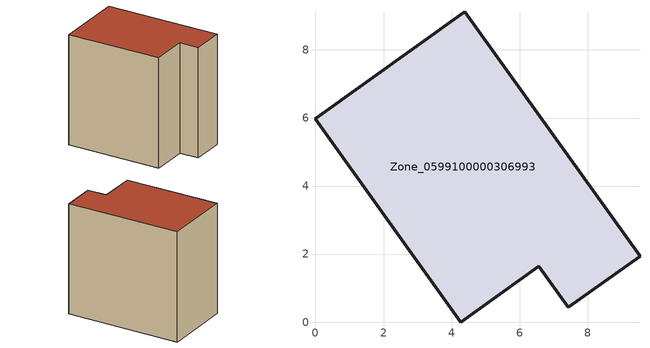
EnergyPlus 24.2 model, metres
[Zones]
Zone_0599100000306993
 floor ground (C_G): 6.57,1.64 4.27,0 0,5.98 4.39,9.12 9.54,1.93 7.43,0.43 z0
 wall outside (C_F): 4.39,9.12 0,5.98 4.27,0 6.57,1.64 7.43,0.43 9.54,1.93 4.39,9.12 z0:8.52
 roof outside (C_R): 7.43,0.43 9.54,1.93 4.39,9.12 0,5.98 4.27,0 6.57,1.64 z8.52
[BUILDING]
Pand.0599100000306993: North Axis=0; Terrain=City; Loads Convergence Tolerance Value=0.04; Temperature Convergence Tolerance Value=0.4; Solar Distribution=FullExterior; Maximum Number of Warmup Days=25; Minimum Number of Warmup Days=1
[Site:Location]
Rotterdam.The.Hague.AP_ZH_NLD Design_Conditions: Latitude=51.96; Longitude=4.45; Time Zone=1; Elevation=-4.5
[SITE:GROUNDTEMPERATURE:BUILDINGSURFACE]
18, 18, 18, 18, 18, 18, 18, 18, 18, 18, 18, 18
[MATERIAL] Thermal Absorptance=0.9; Solar Absorptance=0.7; Visible Absorptance=0.7
Name | Roughness | Thickness | Conductivity | Density | Specific Heat
G.TI.1975-1991 | MediumSmooth | 0.15 | 0.288461 | 540 | 1210
F.TI.1975-1991 | Rough | 0.3 | 0.230769 | 1920 | 840
R.TI.1975-1991 | MediumRough | 0.2 | 0.153846 | 1500 | 1000
[CONSTRUCTION]
C_G: G.TI.1975-1991
C_F: F.TI.1975-1991
C_R: R.TI.1975-1991
[ZONE]
Zone_0599100000306993: Type=1; Multiplier=1; Ceiling Height=Autocalculate; Volume=Autocalculate; Floor Area=autocalculate; Part of Total Floor Area=Yes
[ZONEINFILTRATION:DESIGNFLOWRATE]
Infil_Zone_0599100000306993: Zone or ZoneList or Space or SpaceList=Zone_0599100000306993; Schedule=AlwaysOn; Design Flow Rate Calculation Method=Flow/Area; Flow Rate per Floor Area=0.003; Constant Term Coefficient=1; Temperature Term Coefficient=0; Velocity Term Coefficient=0; Velocity Squared Term Coefficient=0
[HVACTEMPLATE:ZONE:IDEALLOADSAIRSYSTEM]
Zone_0599100000306993: Maximum Heating Supply Air Temperature=50; Minimum Cooling Supply Air Temperature=13; Maximum Heating Supply Air Humidity Ratio=0.0156; Minimum Cooling Supply Air Humidity Ratio=0.0077; Heating Limit=NoLimit; Cooling Limit=NoLimit; Dehumidification Control Type=ConstantSensibleHeatRatio; Cooling Sensible Heat Ratio=0.7; Dehumidification Setpoint=60; Humidification Control Type=None; Humidification Setpoint=30; Outdoor Air Method=None; Outdoor Air Flow Rate per Person=0.00944; Outdoor Air Flow Rate per Zone Floor Area=0; Outdoor Air Flow Rate per Zone=0; Demand Controlled Ventilation Type=None; Outdoor Air Economizer Type=NoEconomizer; Heat Recovery Type=None; Sensible Heat Recovery Effectiveness=0.7; Latent Heat Recovery Effectiveness=0.65
[ZONECONTROL:THERMOSTAT]
ThermostatControl_Zone_0599100000306993: Zone or ZoneList=Zone_0599100000306993; Control Type Schedule=DualSetpointControlType; Control 1=Thermostat_Zone_0599100000306993; Temperature Difference Between Cutout And Setpoint=0
[THERMOSTATSETPOINT:DUALSETPOINT]
Thermostat_Zone_0599100000306993: Heating Setpoint Temperature Schedule=HeatingSetpoint_Zone_0599100000306993; Cooling Setpoint Temperature Schedule=CoolingSetpoint_Zone_0599100000306993
[SCHEDULE:COMPACT]
HeatingSetpoint_Zone_0599100000306993: Through: 12/31, For: AllDays, Until: 24:00, 21
CoolingSetpoint_Zone_0599100000306993: Through: 12/31, For: AllDays, Until: 24:00, 24
DualSetpointControlType: Through: 12/31, For: AllDays, Until: 24:00, 4
AlwaysOn: Through: 12/31, For: AllDays, Until: 24:00, 1
